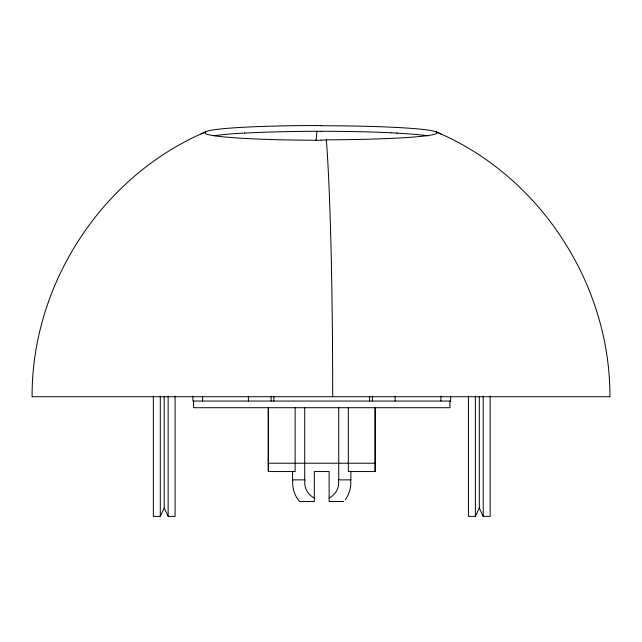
<?xml version="1.0" encoding="UTF-8"?>
<svg xmlns="http://www.w3.org/2000/svg" width="642" height="642" viewBox="0 0 642 642"><rect width="100%" height="100%" fill="white"/><g stroke="black" fill="none" stroke-linecap="round" stroke-linejoin="round"><path stroke-width="0.96" d="M268.3 471.549L268.3 407.71L268.3 471.549L295.135 471.549L295.135 407.71M375.153 471.549L375.153 407.71L375.153 471.549L348.317 471.549L348.317 407.71M32.1 396.732C31.522 284.478 101.901 175.996 205.384 132.011M292.76 479.871C291.966 487.607 294.477 495.648 299.589 501.522L314.323 501.522L314.323 471.549L329.129 471.549L329.129 501.522L343.855 501.522M153.35 396.002L153.35 516.393L160.291 516.393L164.216 508.071L164.216 396.363M468.435 396.002L468.435 516.393L475.377 516.393L479.301 508.071L479.301 396.363M345.3 499.773C349.392 494.059 351.431 486.877 350.692 479.871M206.596 131.474L200.962 133.993M329.129 497.943C335.806 494.87 339.835 487.101 338.438 479.871L350.869 479.871L350.869 471.549M244.795 133.111L244.217 133.143A116.09 7.279 0 0 1 316.931 131.289M316.963 125.607L321 125.607M321 131.345L316.963 131.345A283.523 11.476 90 0 0 316.089 140.534M609.9 396.732C610.414 286.139 542.217 179.07 441.03 133.985L436.729 132.083M321 140.076L326.369 140.068A288.9 11.692 -90 0 1 332.692 396.732M32.333 396.732L609.667 396.732M268.3 463.219L375.153 463.219M164.216 508.071L168.14 516.393L175.081 516.393L175.081 396.002M479.301 508.071L483.225 516.393L490.159 516.393L490.159 396.002M391.227 132.814L397.205 133.111M314.323 497.943C307.646 494.87 303.618 487.101 305.014 479.871L292.583 479.871L292.583 471.549M435.284 131.433L441.03 133.985M483.225 396.002L483.225 516.393M475.377 396.002L475.377 516.393M450.636 396.09L450.636 401.049L192.881 401.049L192.881 396.09M449.938 401.049L449.938 407.71L193.579 407.71L193.579 401.049M440.918 396.09L440.918 401.049M395.127 396.13L395.127 401.049M372.408 396.114L372.408 401.049M369.632 396.427L369.632 401.049M338.735 407.71L338.735 479.871M304.717 407.71L304.717 479.871M273.885 396.427L273.885 401.049M271.109 396.114L271.109 401.049M248.39 396.13L248.39 401.049M202.599 396.09L202.599 401.049M168.14 396.002L168.14 516.393M160.291 396.002L160.291 516.393M205.231 132.011A116.322 7.223 0.1 0 1 316.931 125.551M320.992 125.76A116.33 7.038 0 0 1 437.106 132.637A116.33 7.038 0 0 1 326.176 139.82M321.064 131.289A116.09 7.279 0 0 1 391.026 132.79M320.992 140.253A116.362 7.439 0 0 1 205.552 132.011M214.243 135.743A116.419 7.616 0 0 1 243.35 133.079M396.716 133.151A116.387 7.311 0 0 1 428.021 135.831"/></g></svg>
